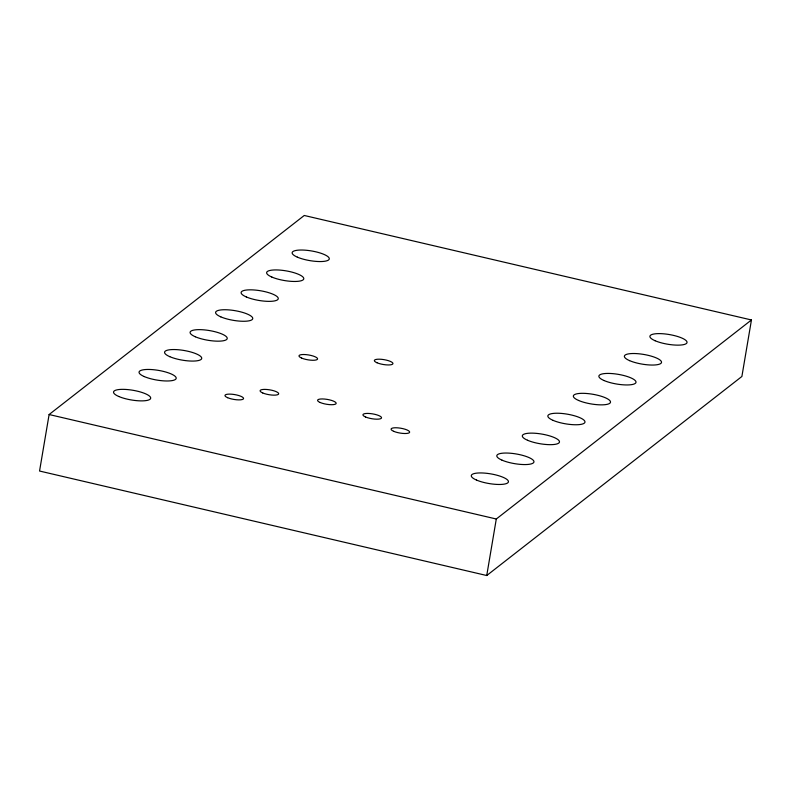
<?xml version="1.0" encoding="UTF-8"?>
<svg xmlns="http://www.w3.org/2000/svg" width="791" height="791" viewBox="0 0 791 791"><rect width="100%" height="100%" fill="white"/><g stroke="black" fill="none" stroke-linecap="round" stroke-linejoin="round"><path stroke-width="1.19" d="M49.111 414.524L39.55 471.031L486.742 575.522L741.889 376.476L751.45 319.969L304.258 215.478L49.111 414.524L496.293 519.005L751.45 319.969M486.742 575.522L496.293 519.005M320.207 402.51A9.423 2.452 9.6 0 0 335.829 403.914A9.423 2.452 9.6 0 0 324.626 399.06A9.423 2.452 9.6 0 0 320.207 402.51M262.721 392.959A9.423 2.452 9.6 0 0 278.343 394.363A9.423 2.452 9.6 0 0 267.14 389.508A9.423 2.452 9.6 0 0 262.721 392.959M227.6 397.685A9.423 2.452 9.6 0 0 243.223 399.089A9.423 2.452 9.6 0 0 232.02 394.234A9.423 2.452 9.6 0 0 227.6 397.685M393.691 431.313A9.423 2.452 9.6 0 0 409.313 432.726A9.423 2.452 9.6 0 0 398.11 427.872A9.423 2.452 9.6 0 0 393.691 431.313M365.571 416.986A9.423 2.452 9.6 0 0 381.193 418.399A9.423 2.452 9.6 0 0 369.99 413.535A9.423 2.452 9.6 0 0 365.571 416.986M301.618 358.076A9.423 2.452 9.6 0 0 317.25 359.48A9.423 2.452 9.6 0 0 306.038 354.625A9.423 2.452 9.6 0 0 301.618 358.076M376.981 362.753A9.423 2.452 9.6 0 0 392.613 364.157A9.423 2.452 9.6 0 0 381.4 359.302A9.423 2.452 9.6 0 0 376.981 362.753M476.489 480.058A18.846 4.914 9.6 0 0 507.733 482.886A18.846 4.914 9.6 0 0 485.328 473.166A18.846 4.914 9.6 0 0 476.489 480.058M501.998 460.154A18.846 4.914 9.6 0 0 533.253 462.982A18.846 4.914 9.6 0 0 510.838 453.263A18.846 4.914 9.6 0 0 501.998 460.154M527.518 440.251A18.846 4.914 9.6 0 0 558.772 443.079A18.846 4.914 9.6 0 0 536.357 433.359A18.846 4.914 9.6 0 0 527.518 440.251M553.038 420.347A18.846 4.914 9.6 0 0 584.282 423.175A18.846 4.914 9.6 0 0 561.867 413.456A18.846 4.914 9.6 0 0 553.038 420.347M578.547 400.444A18.846 4.914 9.6 0 0 609.802 403.272A18.846 4.914 9.6 0 0 587.387 393.552A18.846 4.914 9.6 0 0 578.547 400.444M604.067 380.54A18.846 4.914 9.6 0 0 635.311 383.368A18.846 4.914 9.6 0 0 612.906 373.649A18.846 4.914 9.6 0 0 604.067 380.54M629.577 360.637A18.846 4.914 9.6 0 0 660.831 363.455A18.846 4.914 9.6 0 0 638.416 353.745A18.846 4.914 9.6 0 0 629.577 360.637M655.096 340.733A18.846 4.914 9.6 0 0 686.341 343.551A18.846 4.914 9.6 0 0 663.936 333.842A18.846 4.914 9.6 0 0 655.096 340.733M118.739 396.469A18.846 4.914 9.6 0 0 149.983 399.297A18.846 4.914 9.6 0 0 127.578 389.577A18.846 4.914 9.6 0 0 118.739 396.469M144.249 376.565A18.846 4.914 9.6 0 0 175.503 379.393A18.846 4.914 9.6 0 0 153.088 369.674A18.846 4.914 9.6 0 0 144.249 376.565M169.768 356.662A18.846 4.914 9.6 0 0 201.023 359.49A18.846 4.914 9.6 0 0 178.608 349.77A18.846 4.914 9.6 0 0 169.768 356.662M195.288 336.758A18.846 4.914 9.6 0 0 226.533 339.586A18.846 4.914 9.6 0 0 204.118 329.867A18.846 4.914 9.6 0 0 195.288 336.758M220.798 316.855A18.846 4.914 9.6 0 0 252.052 319.683A18.846 4.914 9.6 0 0 229.637 309.963A18.846 4.914 9.6 0 0 220.798 316.855M246.317 296.951A18.846 4.914 9.6 0 0 277.562 299.779A18.846 4.914 9.6 0 0 255.157 290.06A18.846 4.914 9.6 0 0 246.317 296.951M271.827 277.048A18.846 4.914 9.6 0 0 303.082 279.876A18.846 4.914 9.6 0 0 280.667 270.156A18.846 4.914 9.6 0 0 271.827 277.048M297.347 257.144A18.846 4.914 9.6 0 0 328.591 259.962A18.846 4.914 9.6 0 0 306.186 250.253A18.846 4.914 9.6 0 0 297.347 257.144"/></g></svg>
